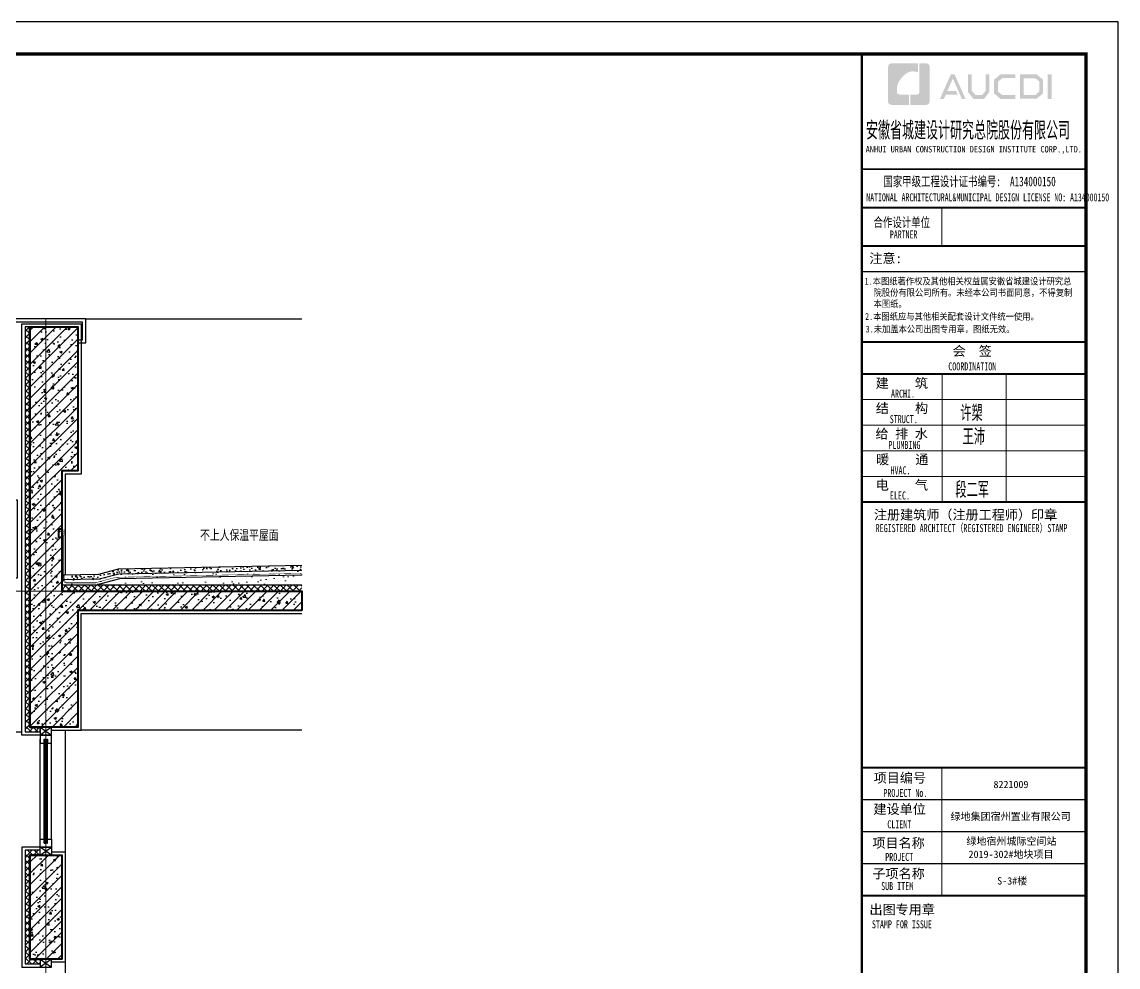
# Model space of a CAD drawing. Extents: x 1188826 to 1909461, y 608442 to 1651179.
# Drawn here: x 1653927 to 1660777, y 986388 to 992294 of the extents above; entities that cross this region are included whole.
import ezdxf

# ---------------------------------------------------------------- set-up
doc = ezdxf.new("R2010")
doc.units = 0
doc.header["$LTSCALE"] = 1000
doc.header["$MEASUREMENT"] = 0
for name, pattern in [('ACAD_ISO10W100', [18.5, 12, -3, 0.5, -3]), ('DOTE', [2.42, 2, -0.2, 0.02, -0.2]), ('HIDDEN2', [0.1875, 0.125, -0.0625])]:
    doc.linetypes.add(name, pattern=pattern)
for name, color, linetype in [('A-HATH(填充)', 8, 'Continuous'), ('A-LM-HA(填充)', 8, 'Continuous'), ('A-LM-W(窗框)', 146, 'Continuous'), ('A-WA-I(保温层)', 40, 'Continuous'), ('A-WA-M(面层)', 43, 'Continuous'), ('PUB_TEXT', 4, 'Continuous'), ('剖面看线', 251, 'Continuous'), ('图框', 140, 'Continuous'), ('图签文字', 147, 'Continuous'), ('立面-2', 45, 'Continuous'), ('防水层', 192, 'Continuous')]:
    doc.layers.add(name, color=color, linetype=linetype)
for name, color, linetype, lineweight in [('DOTE', 19, 'DOTE', 9), ('PUB_HATCH', 8, 'Continuous', 9), ('WALL', 9, 'Continuous', 40), ('图签', 147, 'Continuous', 18)]:
    doc.layers.add(name, color=color, linetype=linetype, lineweight=lineweight)
doc.styles.add('HT', font='simhei.ttf')
doc.styles.add('TXT', font='simplex.shx', dxfattribs={"width": 0.8, "bigfont": 'hztxt.shx'})
doc.styles.add('宋体', font='', dxfattribs={"height": 50})
doc.styles.add('建筑图签-1', font='simhei.ttf', dxfattribs={"width": 0.7})
doc.styles.add('建筑图签-2', font='TXT.shx', dxfattribs={"width": 0.5, "bigfont": 'HZTXT.shx'})
doc.styles.get('宋体').set_extended_font_data('SimSun')
pattern_1 = [(37.5, (1187698.15, 621258.63), (-4.000078, 122.35331), [0, -96.52, 0, -107.95, 0, -103.1875]), (7.5, (1187698.15, 621258.63), (112.38082, 179.206275), [0, -52.07, 0, -86.995, 0, -33.3375]), (327.5, (1187620.05, 621258.63), (197.748093, 0.359296), [0, -31.75, 0, -114.3, 0, -149.225]), (317.5, (1187620.05, 621258.63), (190.889113, 55.73233), [0, -15.875, 0, -74.93, 0, -85.725])]
pattern_2 = [(47.8624052, (505.61, 1), (-20.97382044, 18.97631373), []), (137.8624052, (505.61, 1), (-18.97631373, -20.97382044), [])]

# ---------------------------------------------------------------- blocks, each defined once
blk = doc.blocks.new('院标1')
h = blk.add_hatch(color=150)
h.dxf.hatch_style = 1
h.set_gradient(color1=(33, 113, 253), color2=(33, 113, 253), tint=1, name='INVCURVED')
edge = h.paths.add_edge_path()
edge.add_spline(control_points=[(116373, 648379), (116379, 648379), (116382, 648379), (116391, 648379), (116391, 648379), (116391, 648379), (116616, 648379), (116616, 648379), (116616, 648379), (116616, 648379), (116616, 648054), (116616, 648054), (116616, 648054), (116616, 648054), (116108, 648054), (116108, 648054), (116108, 648054), (116028, 648054), (115963, 648111), (115963, 648199), (115963, 648199), (115963, 648199), (115963, 649215), (115963, 649215), (115963, 649215), (115963, 649295), (116018, 649360), (116108, 649360), (116108, 649360), (116108, 649360), (116897, 649360), (116897, 649360), (116897, 649360), (116897, 649360), (116897, 649080), (116897, 649080), (116897, 649080), (116897, 649080), (116566, 649140), (116356, 648859), (116356, 648859), (116245, 648719), (116240, 648545), (116247, 648466), (116247, 648466), (116254, 648386), (116247, 648466), (116247, 648466), (116247, 648466), (116247, 648466), (116258, 648374), (116373, 648379)], knot_values=[0, 0, 0, 0, 0.071429, 0.071429, 0.071429, 0.107143, 0.142857, 0.142857, 0.142857, 0.178571, 0.214286, 0.214286, 0.214286, 0.25, 0.285714, 0.285714, 0.285714, 0.321429, 0.357143, 0.357143, 0.357143, 0.392857, 0.428571, 0.428571, 0.428571, 0.464286, 0.5, 0.5, 0.5, 0.535714, 0.571429, 0.571429, 0.571429, 0.607143, 0.642857, 0.642857, 0.642857, 0.678571, 0.714286, 0.714286, 0.714286, 0.75, 0.785714, 0.785714, 0.785714, 0.821429, 0.857143, 0.857143, 0.857143, 0.928571, 1, 1, 1, 1], degree=3, periodic=0)
h = blk.add_hatch(color=150)
h.dxf.hatch_style = 1
h.set_gradient(color1=(33, 113, 253), color2=(33, 113, 253), tint=1, name='INVCURVED')
edge = h.paths.add_edge_path()
edge.add_spline(control_points=[(117268, 649215), (117268, 649215), (117268, 648199), (117268, 648199), (117268, 648199), (117268, 648114), (117212, 648054), (117123, 648054), (117123, 648054), (117123, 648054), (116663, 648054), (116663, 648054), (116663, 648054), (116663, 648054), (116663, 648379), (116663, 648379), (116663, 648379), (116663, 648379), (116865, 648379), (116865, 648379), (116865, 648379), (116907, 648379), (116941, 648413), (116941, 648455), (116941, 648455), (116941, 648455), (116941, 649360), (116941, 649360), (116941, 649360), (116941, 649360), (117123, 649360), (117123, 649360), (117123, 649360), (117204, 649360), (117268, 649306), (117268, 649215)], knot_values=[0, 0, 0, 0, 0.1, 0.1, 0.1, 0.15, 0.2, 0.2, 0.2, 0.25, 0.3, 0.3, 0.3, 0.35, 0.4, 0.4, 0.4, 0.45, 0.5, 0.5, 0.5, 0.55, 0.6, 0.6, 0.6, 0.65, 0.7, 0.7, 0.7, 0.75, 0.8, 0.8, 0.8, 0.9, 1, 1, 1, 1], degree=3, periodic=0)
blk = doc.blocks.new('21415451')
at = {"layer": '图框'}
h = blk.add_hatch(color=256, dxfattribs=at)
h.paths.add_polyline_path([(5808, 56758), (5934, 56758), (5934, 55988), (5808, 55988)])
h.paths.add_polyline_path([(5056, 56642), (5056, 56116), (5416, 56116), (5540, 56223), (5540, 56541), (5420, 56642)], flags=16)
h.paths.add_polyline_path([(4938, 56760), (4938, 55998), (5460, 55998), (5659, 56168), (5659, 56596), (5463, 56760)])
h.paths.add_polyline_path([(4795, 56764), (4795, 56648), (4388, 56648), (4255, 56537), (4255, 56218), (4388, 56115), (4797, 56115), (4797, 55993), (4333, 55993), (4131, 56168), (4131, 56596), (4329, 56764)])
h.paths.add_polyline_path([(3312, 56762), (3432, 56762), (3432, 56251), (3546, 56120), (3757, 56120), (3871, 56251), (3871, 56762), (3985, 56762), (3985, 56214), (3821, 55997), (3483, 55997), (3312, 56216)])
h.paths.add_polyline_path([(2780, 56760), (2897, 56760), (3239, 55996), (3123, 55996), (2842, 56630), (2667, 56242), (2938, 56242), (2999, 56127), (2618, 56127), (2559, 55994), (2436, 55994)])
for p, q in [((0, 53800), (7000, 53800)), ((0, 53800), (7000, 53800)), ((0, 52600), (7000, 52600))]:
    blk.add_line(p, q, dxfattribs=at)
for points, const_width in [([(0, 0), (0, 57400)], 70), ([(0, 53800), (7000, 53800)], 60), ([(0, 52600), (7000, 52600)], 60), ([(0, 52600), (7000, 52600)], 60), ([(2500, 52600), (2500, 51400)], 35), ([(0, 51400), (7000, 51400)], 60), ([(0, 51400), (7000, 51400)], 60), ([(0, 50599), (7000, 50599)], 35), ([(8, 48400), (7008, 48400)], 60), ([(8, 47400), (7008, 47400)], 70), ([(8, 47400), (7008, 47400)], 70), ([(2508, 47400), (2508, 43400)], 35), ([(4508, 47400), (4508, 43400)], 35), ([(8, 46600), (7008, 46600)], 35), ([(8, 45800), (7008, 45800)], 35), ([(8, 45000), (7008, 45000)], 35), ([(8, 44200), (7008, 44200)], 35), ([(8, 43400), (7008, 43400)], 70), ([(0, 35100), (7000, 35100)], 70), ([(0, 35100), (7000, 35100)], 70), ([(2500, 31100), (2500, 35100)], 35), ([(0, 34100), (7000, 34100)], 35), ([(0, 33100), (7000, 33100)], 35), ([(0, 32100), (7000, 32100)], 35), ([(7000, 31100), (0, 31100)], 70)]:
    blk.add_lwpolyline(points, dxfattribs=dict(at, const_width=const_width))
blk.add_blockref('院标1', (-115149, -592249))
for s, height, style, width, p in [('ANHUI URBAN CONSTRUCTION DESIGN INSTITUTE CORP.,LTD.', 200, '建筑图签-1', 0.91, (118, 54322)), ('NATIONAL ARCHITECTURAL&MUNICIPAL DESIGN LICENSE NO: A134000150', 250, '建筑图签-1', 0.6, (137, 52795)), ('PARTNER', 250, '建筑图签-1', 0.6, (875, 51634)), ('1.本图纸著作权及其他相关权益属安徽省城建设计研究总', 210, 'HT', 0.88, (86, 50193)), ('院股份有限公司所有。未经本公司书面同意，不得复制', 210, 'HT', 0.88, (365, 49839)), ('本图纸。', 210, 'HT', 0.88, (365, 49489)), (' 2.本图纸应与其他相关配套设计文件统一使用。 ', 210, 'HT', 0.88, (-25, 49092)), ('3.未加盖本公司出图专用章，图纸无效。', 210, 'HT', 0.88, (118, 48698)), ('COORDINATION', 250, '建筑图签-1', 0.7, (2700, 47513)), ('ARCHI.', 250, '建筑图签-1', 0.7, (909, 46662)), ('STRUCT.', 250, '建筑图签-1', 0.7, (870, 45865)), ('PLUMBING', 250, '建筑图签-1', 0.7, (829, 45058)), ('HVAC.', 250, '建筑图签-1', 0.7, (894, 44265)), ('ELEC.', 250, '建筑图签-1', 0.7, (878, 43480)), ('REGISTERED ARCHITECT（REGISTERED ENGINEER）STAMP', 250, '建筑图签-1', 0.7, (429, 42459)), ('PROJECT No.', 250, '建筑图签-1', 0.7, (670, 34185, -1799)), ('CLIENT', 250, '建筑图签-1', 0.7, (794, 33206)), ('PROJECT', 250, '建筑图签-1', 0.7, (729, 32187)), ('SUB ITEM', 250, '建筑图签-1', 0.7, (602, 31276)), ('STAMP FOR ISSUE', 250, '建筑图签-1', 0.7, (313, 30081))]:
    blk.add_text(s, height=height, dxfattribs=dict(at, style=style, width=width)).set_placement(p)
at = {"layer": '图签', "color": 2, "style": '宋体'}
for s, height, p in [('8221009 ', 229.3, (4112, 34462)), ('绿地集团宿州置业有限公司', 229.34, (2771, 33462)), ('绿地宿州城际空间站', 229.3, (3266, 32688)), ('2019-302#地块项目', 229.34, (3333, 32279)), ('S-3#楼', 229.3, (4229, 31448))]:
    blk.add_text(s, height=height, dxfattribs=at).set_placement(p)
at = {"layer": '图签文字', "color": 7, "style": '建筑图签-1'}
for s, height, width, p in [('安徽省城建设计研究总院股份有限公司', 500, 0.55, (128, 54777)), ('国家甲级工程设计证书编号:  A134000150', 300, 0.7, (672, 53267)), ('合作设计单位', 300, 0.7, (365, 51990))]:
    blk.add_text(s, height=height, dxfattribs=dict(at, width=width)).set_placement(p)
for s, p in [('注意:', (231, 50863)), ('会  签', (2835, 47968)), ('建    筑', (430, 46967)), ('结    构', (434, 46179)), ('给 排 水', (425, 45385)), ('暖    通', (443, 44582)), ('电    气', (433, 43782)), ('注册建筑师（注册工程师）印章', (375, 42854)), ('项目编号', (368, 34632)), ('建设单位', (360, 33655)), ('项目名称', (327, 32597)), ('子项名称', (327, 31640)), ('出图专用章', (236, 30518))]:
    blk.add_text(s, height=300, dxfattribs=at).set_placement(p)
at = {"layer": '图签文字', "color": 1, "style": '建筑图签-2', "width": 0.7}
for s, p in [('许槊', (3075, 45928)), ('王沛', (3146, 45187)), ('段二军', (2921, 43532))]:
    blk.add_text(s, height=500, dxfattribs=at).set_placement(p)

msp = doc.modelspace()

# ---------------------------------------------------------------- hatches: boundary and pattern name
at = {"layer": 'A-HATH(填充)'}
h = msp.add_hatch(dxfattribs=at)
h.set_pattern_fill('钢筋混凝土', color=256, scale=20, style=0)
h.set_pattern_definition([(45, (485.635, -1), (-35.355339, 35.355339), []), (50, (485.64, -1), (143.4520365, -12.550427), [15, -165]), (355, (485.64, -1), (-27.750267, 150.438427), [12, -132]), (100.4514, (497.59, -2.05), (115.701876, 137.887908), [12.748038, -140.228422]), (46.1842, (485.64, 39), (213.44821, -33.103803), [22.5, -247.5]), (96.6356, (503.42, 36.24), (186.93254, 194.823574), [19.122058, -210.3426]), (351.1842, (485.64, 39), (186.93239, 194.82372), [18, -198]), (21, (505.64, 29), (119.3814104, -80.523778), [15, -165]), (326, (505.64, 29), (48.663066, 145.030009), [12, -132]), (71.4514, (515.58, 22.29), (168.044526, 64.506099), [12.748038, -140.228422]), (37.5, (485.635, -1), (2.431971, 66.5787708), [0, -130.4, 0, -134, 0, -132.5]), (7.5, (485.635, -1), (52.6139075, 78.8823424), [0, -76.4, 0, -127.4, 0, -50.5]), (327.5, (441.035, -1), (106.7644872, -4.5109743), [0, -50, 0, -156, 0, -207]), (317.5, (421.035, -1), (116.637234, 20.0209965), [0, -65, 0, -103.6, 0, -147])])
h.paths.add_polyline_path([(1655675.9, 988616.6), (1654276, 988616.6), (1654276, 987887.6), (1653976.8, 987887.6), (1653976.8, 990387.6), (1654276, 990387.6), (1654276, 989487.6), (1654176, 989487.6), (1654176, 988736.6), (1655675.9, 988736.6)])
h = msp.add_hatch(dxfattribs=at)
h.set_pattern_fill('钢筋混凝土', color=256, scale=20, style=0)
h.set_pattern_definition([(45, (485.635, 0), (-35.355339, 35.355339), []), (50, (485.64, 0), (143.4520365, -12.550427), [15, -165]), (355, (485.64, 0), (-27.750267, 150.438427), [12, -132]), (100.4514, (497.59, -1.05), (115.701876, 137.887908), [12.748038, -140.228422]), (46.1842, (485.64, 40), (213.44821, -33.103803), [22.5, -247.5]), (96.6356, (503.42, 37.24), (186.93254, 194.823574), [19.122058, -210.3426]), (351.1842, (485.64, 40), (186.93239, 194.82372), [18, -198]), (21, (505.64, 30), (119.3814104, -80.523778), [15, -165]), (326, (505.64, 30), (48.663066, 145.030009), [12, -132]), (71.4514, (515.58, 23.29), (168.044526, 64.506099), [12.748038, -140.228422]), (37.5, (485.635, 0), (2.431971, 66.5787708), [0, -130.4, 0, -134, 0, -132.5]), (7.5, (485.635, 0), (52.6139075, 78.8823424), [0, -76.4, 0, -127.4, 0, -50.5]), (327.5, (441.035, 0), (106.7644872, -4.5109743), [0, -50, 0, -156, 0, -207]), (317.5, (421.035, 0), (116.637234, 20.0209965), [0, -65, 0, -103.6, 0, -147])])
h.paths.add_polyline_path([(1653976, 987087.6), (1654176, 987087.6), (1654176, 986437.6), (1653976, 986437.6)])
at = {"layer": 'A-LM-HA(填充)'}
h = msp.add_hatch(dxfattribs=at)
h.set_pattern_fill('混凝土', color=256, scale=10, style=0)
h.set_pattern_definition([(50, (1187698.153, 621258.634), (71.726018, -6.2752135), [7.5, -82.5]), (355, (1187698.15, 621258.634), (-13.875133, 75.219213), [6, -66]), (100.4514, (1187704.13, 621258.11), (57.850938, 68.943954), [6.374019, -70.114211]), (46.1842, (1187698.15, 621278.63), (106.724105, -16.551901), [11.25, -123.75]), (96.6356, (1187707.05, 621277.25), (93.46627, 97.411787), [9.561029, -105.1713]), (351.1842, (1187698.15, 621278.63), (93.466195, 97.41186), [9, -99]), (21, (1187708.153, 621273.634), (59.690705, -40.261889), [7.5, -82.5]), (326, (1187708.15, 621273.634), (24.331533, 72.5150045), [6, -66]), (71.4514, (1187713.13, 621270.28), (84.022263, 32.25305), [6.374019, -70.114211]), (37.5, (1187698.153, 621258.634), (1.2159855, 33.2893854), [0, -65.2, 0, -67, 0, -66.25]), (7.5, (1187698.153, 621258.634), (26.3069537, 39.4411712), [0, -38.2, 0, -63.7, 0, -25.25]), (327.5, (1187675.853, 621258.634), (53.3822436, -2.2554872), [0, -25, 0, -78, 0, -103.5]), (317.5, (1187665.853, 621258.634), (58.318617, 10.0104982), [0, -32.5, 0, -51.8, 0, -73.5])])
h.paths.add_polyline_path([(1655675.9, 988866.4), (1655675.9, 988896.4), (1654527.8, 988873.5), (1654405.9, 988841), (1654176, 988836.4), (1654176, 988806.4), (1654410.1, 988811.1), (1654532, 988843.6)])
at = {"layer": 'PUB_HATCH'}
h = msp.add_hatch(dxfattribs=at)
h.set_pattern_fill('多孔材料', color=256, scale=10, angle=2.86241, style=0)
h.set_pattern_definition(pattern_2)
edge = h.paths.add_edge_path()
edge.add_line((1653976.8, 990387.6), (1653946.8, 990387.6))
edge.add_line((1653946.8, 990387.6), (1653946.8, 987857.6))
edge.add_line((1653946.8, 987857.6), (1654041.4, 987857.6))
edge.add_line((1654041.4, 987857.6), (1654041.4, 987887.6))
edge.add_line((1654041.4, 987887.6), (1653976.8, 987887.6))
edge.add_line((1653976.8, 987887.6), (1653976.8, 990385.1))
h = msp.add_hatch(dxfattribs=at)
h.set_pattern_fill('AR-SAND', color=256, scale=50)
h.set_pattern_definition(pattern_1)
h.paths.add_polyline_path([(1655675.9, 988836.4), (1655675.9, 988866.4), (1654532, 988843.6), (1654410.1, 988811.1), (1654176, 988806.4), (1654176, 988776.6), (1654397.2, 988776.6), (1654536.2, 988813.6)])
h = msp.add_hatch(dxfattribs=at)
h.set_pattern_fill('AR-SAND', color=256, scale=50)
h.set_pattern_definition(pattern_1)
h.paths.add_polyline_path([(1655675.9, 988776.6), (1655675.9, 988836.4), (1654536.2, 988813.6), (1654397.2, 988776.6)])
h = msp.add_hatch(dxfattribs=at)
h.set_pattern_fill('多孔材料', color=256, scale=10, angle=2.86241, style=0)
h.set_pattern_definition([(47.8624052, (354291.954, 357246.522), (-20.97382044, 18.97631373), []), (137.8624052, (354291.954, 357246.522), (-18.97631373, -20.97382044), [])])
h.paths.add_polyline_path([(1655675.9, 988736.6), (1655675.9, 988776.6), (1654176, 988776.6), (1654176, 988736.6)])
h = msp.add_hatch(dxfattribs=at)
h.set_pattern_fill('多孔材料', color=256, scale=10, angle=2.86241, style=0)
h.set_pattern_definition(pattern_2)
h.paths.add_polyline_path([(1653976, 987087.6), (1654041.4, 987087.6), (1654041.4, 987117.6), (1653946, 987117.6), (1653946, 986407.6), (1654041.2, 986407.6), (1654041.2, 986437.6), (1653976, 986437.6), (1653976, 986437.6)])

# ---------------------------------------------------------------- linework, layer by layer
at = {"layer": 'A-LM-W(窗框)'}
for p, q in [((1654041.4, 987887.6), (1654111.4, 987837.6)), ((1654111.4, 987887.6), (1654041.4, 987837.6)), ((1654041.4, 987187.6), (1654041.4, 987812.6, 0)), ((1654065.4, 987162.6, 0), (1654065.4, 987812.6, 0)), ((1654071.4, 987162.6, 0), (1654071.4, 987812.6, 0)), ((1654081.4, 987162.6, 0), (1654081.4, 987812.6, 0)), ((1654087.4, 987162.6, 0), (1654087.4, 987812.6, 0)), ((1654111.4, 987187.6), (1654111.4, 987812.6, 0)), ((1654041.4, 987087.6), (1654111.4, 987137.6)), ((1654111.4, 987087.6), (1654041.4, 987137.6)), ((1654041.2, 986437.6), (1654111.2, 986387.6)), ((1654111.2, 986437.6), (1654041.2, 986387.6))]:
    msp.add_line(p, q, dxfattribs=at)
for points in [[(1654111.4, 987887.6), (1654041.4, 987887.6), (1654041.4, 987837.6), (1654111.4, 987837.6), (1654111.4, 987887.6)], [(1654111.4, 987087.6), (1654041.4, 987087.6), (1654041.4, 987137.6), (1654111.4, 987137.6), (1654111.4, 987087.6)], [(1654111.2, 986437.6), (1654041.2, 986437.6), (1654041.2, 986387.6), (1654111.2, 986387.6), (1654111.2, 986437.6)]]:
    msp.add_lwpolyline(points, dxfattribs=at)
at = {"layer": 'A-LM-W(窗框)', "elevation": 0}
for points in [[(1654111.4, 987787.6), (1654111.4, 987837.6), (1654041.4, 987837.6), (1654041.4, 987787.6), (1654065.4, 987787.6), (1654065.4, 987812.6), (1654071.4, 987812.6), (1654071.4, 987787.6), (1654081.4, 987787.6), (1654081.4, 987812.6), (1654087.4, 987812.6), (1654087.4, 987787.6)], [(1654111.4, 987187.6), (1654111.4, 987137.6), (1654041.4, 987137.6), (1654041.4, 987187.6), (1654065.4, 987187.6), (1654065.4, 987162.6), (1654071.4, 987162.6), (1654071.4, 987187.6), (1654081.4, 987187.6), (1654081.4, 987162.6), (1654087.4, 987162.6), (1654087.4, 987187.6)]]:
    msp.add_lwpolyline(points, close=True, dxfattribs=at)
at = {"layer": 'A-WA-I(保温层)'}
for points in [[(1653976.8, 990387.6), (1653946.8, 990387.6), (1653946.8, 987857.6), (1654041.4, 987857.6), (1654041.4, 987887.6), (1653976.8, 987887.6), (1653976.8, 990385.1)], [(1655675.9, 988736.6), (1654176, 988736.6), (1654176, 988776.6), (1655675.9, 988776.6)], [(1654041.4, 987117.6), (1653946, 987117.6), (1653946, 986407.6), (1654041.2, 986407.6)]]:
    msp.add_lwpolyline(points, dxfattribs=at)
at = {"layer": 'A-WA-M(面层)'}
for points in [[(1654041.4, 987837.6), (1653926.8, 987837.6), (1653926.8, 990407.6), (1654296, 990407.6), (1654296, 989467.6), (1654196, 989467.6), (1654196, 988836.8)], [(1655675.9, 988866.4), (1654532, 988843.6), (1654410.1, 988811.1), (1654176, 988806.4)], [(1655675.9, 988896.4), (1654527.8, 988873.5), (1654405.9, 988841)], [(1654405.9, 988841), (1654176.6, 988836.4)], [(1655675.9, 988836.4), (1654536.2, 988813.6), (1654397.2, 988776.6)], [(1654111.4, 987867.6), (1654296, 987867.6), (1654296, 988596.6), (1655675.9, 988596.6)], [(1654041.4, 987137.6), (1653926, 987137.6), (1653926, 986387.6), (1654041.2, 986387.6)], [(1654111.4, 987107.6), (1654196, 987107.6), (1654196, 986417.6), (1654111.2, 986417.6)]]:
    msp.add_lwpolyline(points, dxfattribs=at)
at = {"layer": 'DOTE', "linetype": 'ACAD_ISO10W100', "ltscale": 100}
for p, q in [((1654076.2, 981937.6), (1654076.2, 990436.9)), ((1655675.9, 988736.6), (1648976.2, 988736.6))]:
    msp.add_line(p, q, dxfattribs=at)
at = {"layer": 'WALL'}
for points in [[(1655675.9, 988616.6), (1654276, 988616.6), (1654276, 987887.6), (1653976.8, 987887.6), (1653976.8, 990387.6), (1654276, 990387.6), (1654276, 989487.6), (1654176, 989487.6), (1654176, 988736.6), (1655675.9, 988736.6), (1655675.9, 988616.6)], [(1653976.8, 990387.6), (1653976.8, 987887.6), (1654041.4, 987887.6)], [(1654176, 989123.6), (1654156, 989123.6), (1654156, 989073.6), (1654176, 989073.6)], [(1654041.4, 987087.6), (1653976, 987087.6), (1653976, 986437.6), (1654041.2, 986437.6)]]:
    msp.add_lwpolyline(points, dxfattribs=at)
msp.add_lwpolyline([(1653976, 987087.6), (1654176, 987087.6), (1654176, 986437.6), (1653976, 986437.6)], close=True, dxfattribs=at)
at = {"layer": '剖面看线'}
for p, q in [((1654196, 987867.6), (1654196, 987107.6)), ((1655675.9, 987867.6), (1654296, 987867.6)), ((1654196, 986417.6), (1654196, 982837.6))]:
    msp.add_line(p, q, dxfattribs=at)
msp.add_lwpolyline([(1654326, 990437.6), (1655675.9, 990437.6)], dxfattribs=at)
at = {"layer": '图框'}
msp.add_lwpolyline([(1643957.2, 980413.6), (1660777.2, 980413.6), (1660777.2, 992293.6), (1643957.2, 992293.6)], close=True, dxfattribs=at)
at = {"layer": '图框', "const_width": 20}
msp.add_lwpolyline([(1644457.2, 980613.6), (1660577.2, 980613.6), (1660577.2, 992093.6), (1644457.2, 992093.6)], close=True, dxfattribs=at)
at = {"layer": '立面-2', "color": 36}
for points in [[(1654276, 990287.6), (1654326, 990287.6), (1654326, 990387.6), (1654326, 990437.6), (1653676, 990437.6), (1653676, 989886.5)], [(1654276, 990307.6), (1654306, 990307.6), (1654306, 990387.6), (1654306, 990417.6), (1653696, 990417.6), (1653696, 989537.6), (1653696, 989457.6), (1653796, 989457.6), (1653796, 989307.6), (1653896, 989307.6), (1653896, 988817.6), (1653796, 988817.6), (1653796, 988667.6), (1653746, 988667.6), (1653746, 988657.6), (1653796, 988657.6), (1653796, 988477.6), (1653846, 988477.6), (1653846, 987997.6), (1653796, 987997.6), (1653796, 987857.6), (1653926.8, 987857.6)]]:
    msp.add_lwpolyline(points, dxfattribs=at)
at = {"layer": '防水层', "linetype": 'HIDDEN2', "ltscale": 0.2, "const_width": 3}
for points in [[(1654189.6, 989108.9), (1654148.6, 989108.9)], [(1654193.8, 989086.1), (1654156, 989123.6)], [(1654189.6, 989122.8), (1654189.6, 989095)]]:
    msp.add_lwpolyline(points, dxfattribs=at)
for points in [[(1654181, 989087.6), (1654181, 988816.6, 0.410517), (1654210.6, 988786.6, 0.003156), (1654211.1, 988786.6), (1654390.6, 988786.6)], [(1654186, 989087.6), (1654186, 988816.6, 0.411589), (1654210.8, 988791.6, 0.002239), (1654211.1, 988791.6), (1654390.6, 988791.6, 0.065108), (1654399.6, 988792.8), (1654509, 988821.9, -0.059743), (1654517.2, 988823.1), (1655675.9, 988847.8)]]:
    msp.add_lwpolyline(points, format="xyb", dxfattribs=at)

# ---------------------------------------------------------------- block references
at = {"layer": 'WALL', "xscale": 0.2, "yscale": 0.2, "zscale": 0.2}
msp.add_blockref('21415451', (1659176.2, 980613.6), dxfattribs=at)

# ---------------------------------------------------------------- texts
at = {"layer": 'PUB_TEXT', "color": 7, "style": 'TXT', "width": 0.7}
msp.add_text('不上人保温平屋面', height=70, dxfattribs=at).set_placement((1655040.4, 989050.1, 0))

doc.saveas('drawing.dxf')
